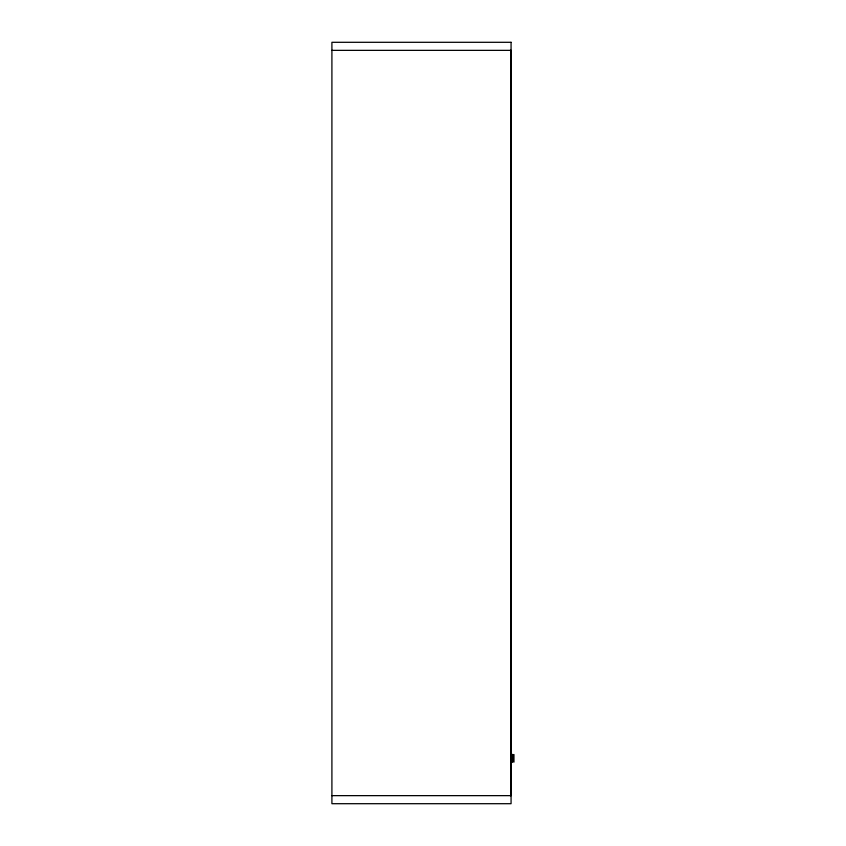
<?xml version="1.0" encoding="UTF-8"?>
<svg xmlns="http://www.w3.org/2000/svg" width="846" height="846" viewBox="0 0 846 846"><rect width="100%" height="100%" fill="white"/><g stroke="black" fill="none" stroke-linecap="round" stroke-linejoin="round"><path stroke-width="1.27" d="M510.698 757.931L510.815 754.611L510.878 755.214M512.623 758.016L512.676 757.519M512.761 759.465C512.496 770.029 512.496 746.595 512.761 757.149M510.878 757.519L510.878 759.274M510.857 606.233L510.847 596.832M511.1 61.282L511.1 69.943M511.121 90.987C510.857 91.844 510.857 82.379 511.121 83.236M510.773 239.968L510.857 238.889M510.889 412.499C510.614 413.356 510.614 403.891 510.889 404.748M510.773 598.027L510.857 597.572M510.847 786.198L510.899 785.627M512.665 759.274L512.623 758.312M510.857 443.061L510.857 434.41M513.966 762.119L513.966 754.505M331.907 50.358L511.069 50.358M331.907 795.642L511.069 795.642M510.825 248.322L510.773 239.344L510.889 239.968M510.815 763.568L510.698 759.095M510.825 777.273L510.751 785.744M510.773 785.627L510.783 786.198M510.836 50.358L510.836 795.642M511.069 42.3L331.907 42.3L331.907 803.7L511.069 803.7L511.069 42.3"/></g></svg>
